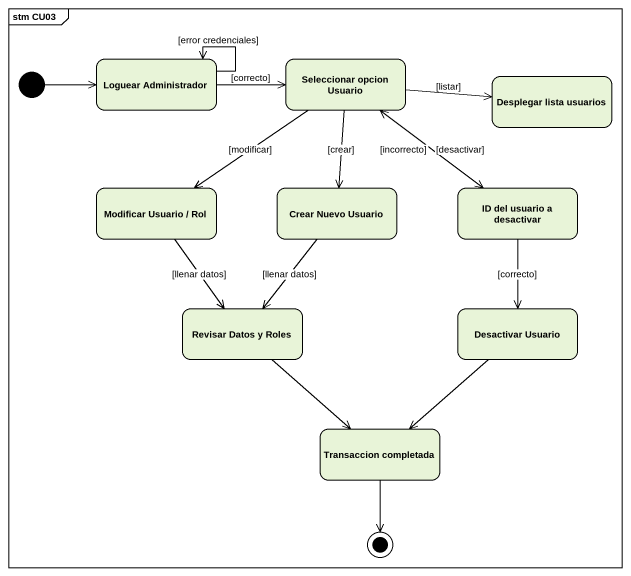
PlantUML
@startuml
mainframe stm CU03
hide empty description
state "Loguear Administrador" as Loguear_Administrador
state "Seleccionar opcion Usuario" as Seleccionar_opcion_Usuario
state "Desplegar lista usuarios" as Desplegar_lista_usuarios
state "Modificar Usuario / Rol" as Modificar_Usuario_Rol
state "Crear Nuevo Usuario" as Crear_Nuevo_Usuario
state "ID del usuario a desactivar" as ID_del_usuario_a_desactivar
state "Revisar Datos y Roles" as Revisar_Datos_y_Roles
state "Desactivar Usuario" as Desactivar_Usuario
state "Transaccion completada" as Transaccion_completada
[*] -right-> Loguear_Administrador
Loguear_Administrador --> Loguear_Administrador : [error credenciales]
Loguear_Administrador -right-> Seleccionar_opcion_Usuario : [correcto]
Seleccionar_opcion_Usuario -right-> Desplegar_lista_usuarios : [listar]
Seleccionar_opcion_Usuario --> Modificar_Usuario_Rol : [modificar]
Seleccionar_opcion_Usuario --> Crear_Nuevo_Usuario : [crear]
Seleccionar_opcion_Usuario --> ID_del_usuario_a_desactivar : [desactivar]
Modificar_Usuario_Rol --> Revisar_Datos_y_Roles : [llenar datos]
Crear_Nuevo_Usuario --> Revisar_Datos_y_Roles : [llenar datos]
ID_del_usuario_a_desactivar -up-> Seleccionar_opcion_Usuario : [incorrecto]
ID_del_usuario_a_desactivar --> Desactivar_Usuario : [correcto]
Revisar_Datos_y_Roles --> Transaccion_completada
Desactivar_Usuario --> Transaccion_completada
Transaccion_completada --> [*]
@enduml
